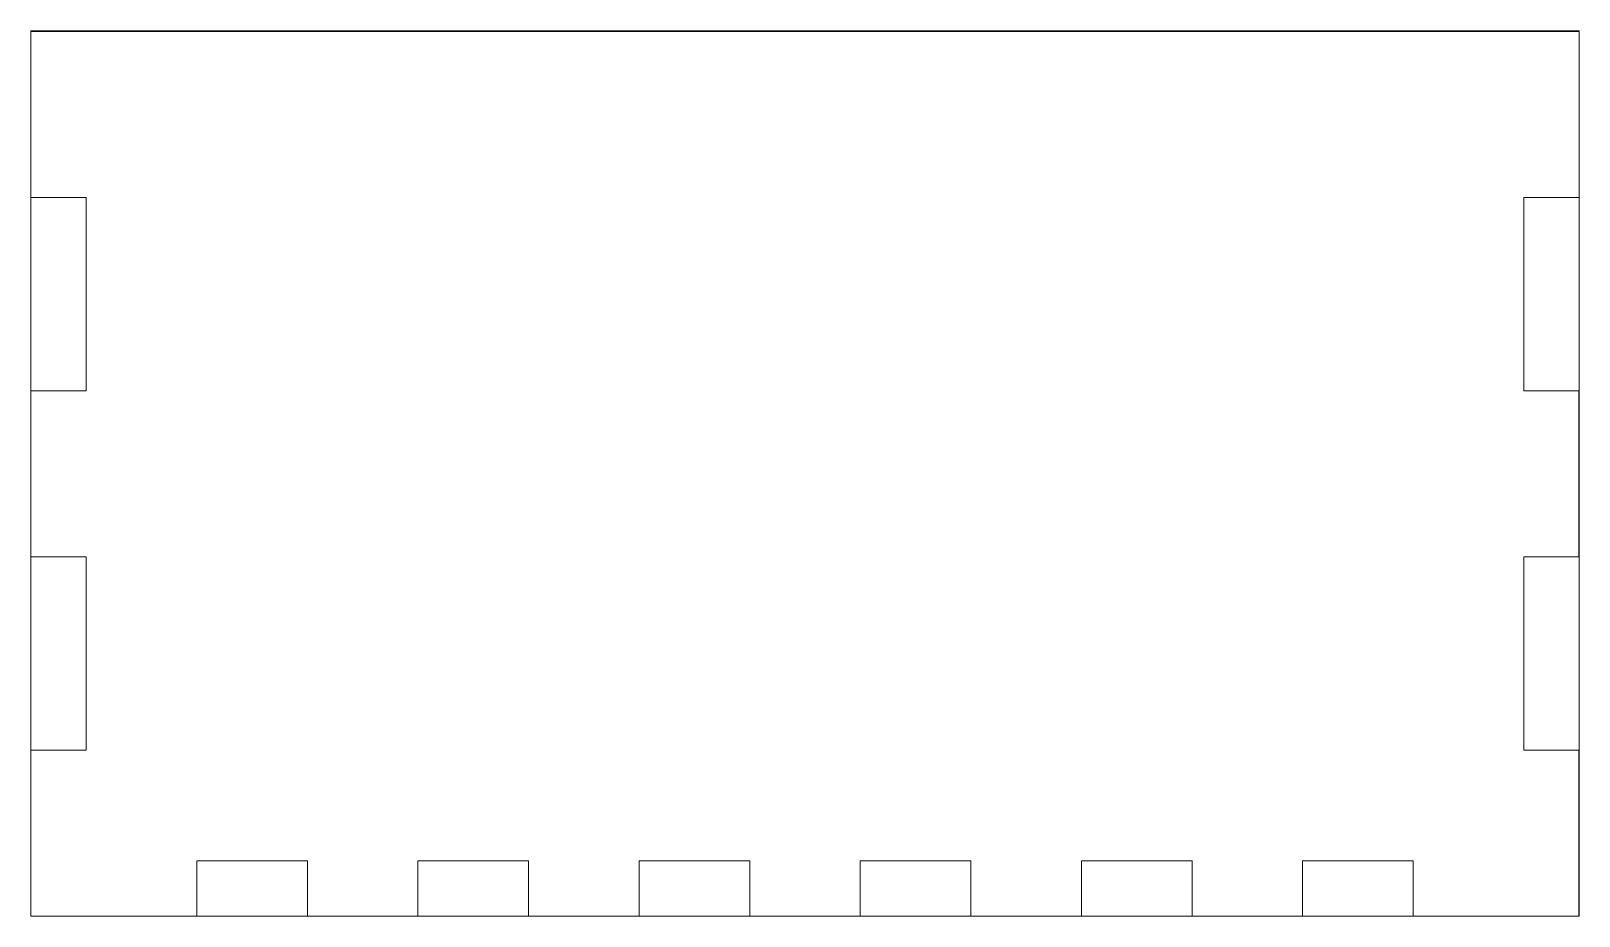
# Model space of a CAD drawing. Header units: millimetres. Extents: x 3.79 to 9.25, y 4.96 to 8.08.
import ezdxf

# ---------------------------------------------------------------- set-up
doc = ezdxf.new("R2010")
doc.units = ezdxf.units.MM
picture_1 = doc.add_image_def('image1.png', size_in_pixel=(397, 227))

msp = doc.modelspace()

# ---------------------------------------------------------------- linework, layer by layer
at = {"color": 1, "linetype": 'Continuous', "lineweight": 0}
for p, q in [((3.7915, 8.0818), (3.7915, 7.4968)), ((3.7915, 8.0818), (9.2515, 8.0818)), ((9.2515, 8.0818), (9.2515, 7.4968)), ((3.9865, 7.4968), (3.7915, 7.4968)), ((3.9865, 7.4968), (3.9865, 6.8143)), ((9.0562, 7.4968), (9.2515, 7.4968)), ((9.0562, 7.4968), (9.0562, 6.8143)), ((3.7915, 6.2293), (3.7915, 6.8143)), ((3.9865, 6.8143), (3.7915, 6.8143)), ((9.2512, 6.8143), (9.0562, 6.8143)), ((9.2512, 6.2293), (9.2512, 6.8143)), ((3.9865, 6.2293), (3.7915, 6.2293)), ((3.9865, 6.2293), (3.9865, 5.5468)), ((9.2512, 6.2293), (9.0562, 6.2293)), ((9.0562, 6.2293), (9.0562, 5.5468)), ((3.7915, 4.9618), (3.7915, 5.5468)), ((3.9865, 5.5468), (3.7915, 5.5468)), ((9.2512, 5.5468), (9.0562, 5.5468)), ((9.2512, 4.9618), (9.2512, 5.5468)), ((4.3765, 5.1568), (4.7665, 5.1568)), ((4.3765, 4.9618), (4.3765, 5.1568)), ((4.7665, 4.9618), (4.7665, 5.1568)), ((5.1565, 5.1568), (5.5465, 5.1568)), ((5.1565, 4.9618), (5.1565, 5.1568)), ((5.5465, 4.9618), (5.5465, 5.1568)), ((5.9365, 5.1568), (6.3265, 5.1568)), ((5.9365, 4.9618), (5.9365, 5.1568)), ((6.3265, 4.9618), (6.3265, 5.1568)), ((6.7165, 5.1568), (7.1065, 5.1568)), ((6.7165, 4.9618), (6.7165, 5.1568)), ((7.1065, 4.9618), (7.1065, 5.1568)), ((7.4965, 5.1568), (7.8865, 5.1568)), ((7.4965, 4.9618), (7.4965, 5.1568)), ((7.8865, 4.9618), (7.8865, 5.1568)), ((8.2765, 5.1568), (8.6665, 5.1568)), ((8.2765, 4.9618), (8.2765, 5.1568)), ((8.6665, 4.9618), (8.6665, 5.1568)), ((3.7915, 4.9618), (4.3765, 4.9618)), ((4.7665, 4.9618), (5.1565, 4.9618)), ((5.5465, 4.9618), (5.9365, 4.9618)), ((6.3265, 4.9618), (6.7165, 4.9618)), ((7.1065, 4.9618), (7.4965, 4.9618)), ((7.8865, 4.9618), (8.2765, 4.9618)), ((9.2512, 4.9618), (8.6665, 4.9618))]:
    msp.add_line(p, q, dxfattribs=at)

# ---------------------------------------------------------------- pictures from other files: only their frames are drawn
at = {"color": 1, "lineweight": 0}
image = msp.add_image(picture_1, insert=(3.7915, 4.9618), size_in_units=(5.46, 3.122), dxfattribs=dict(at, contrast=100))
image.dxf.flags = 7

doc.saveas('drawing.dxf')
